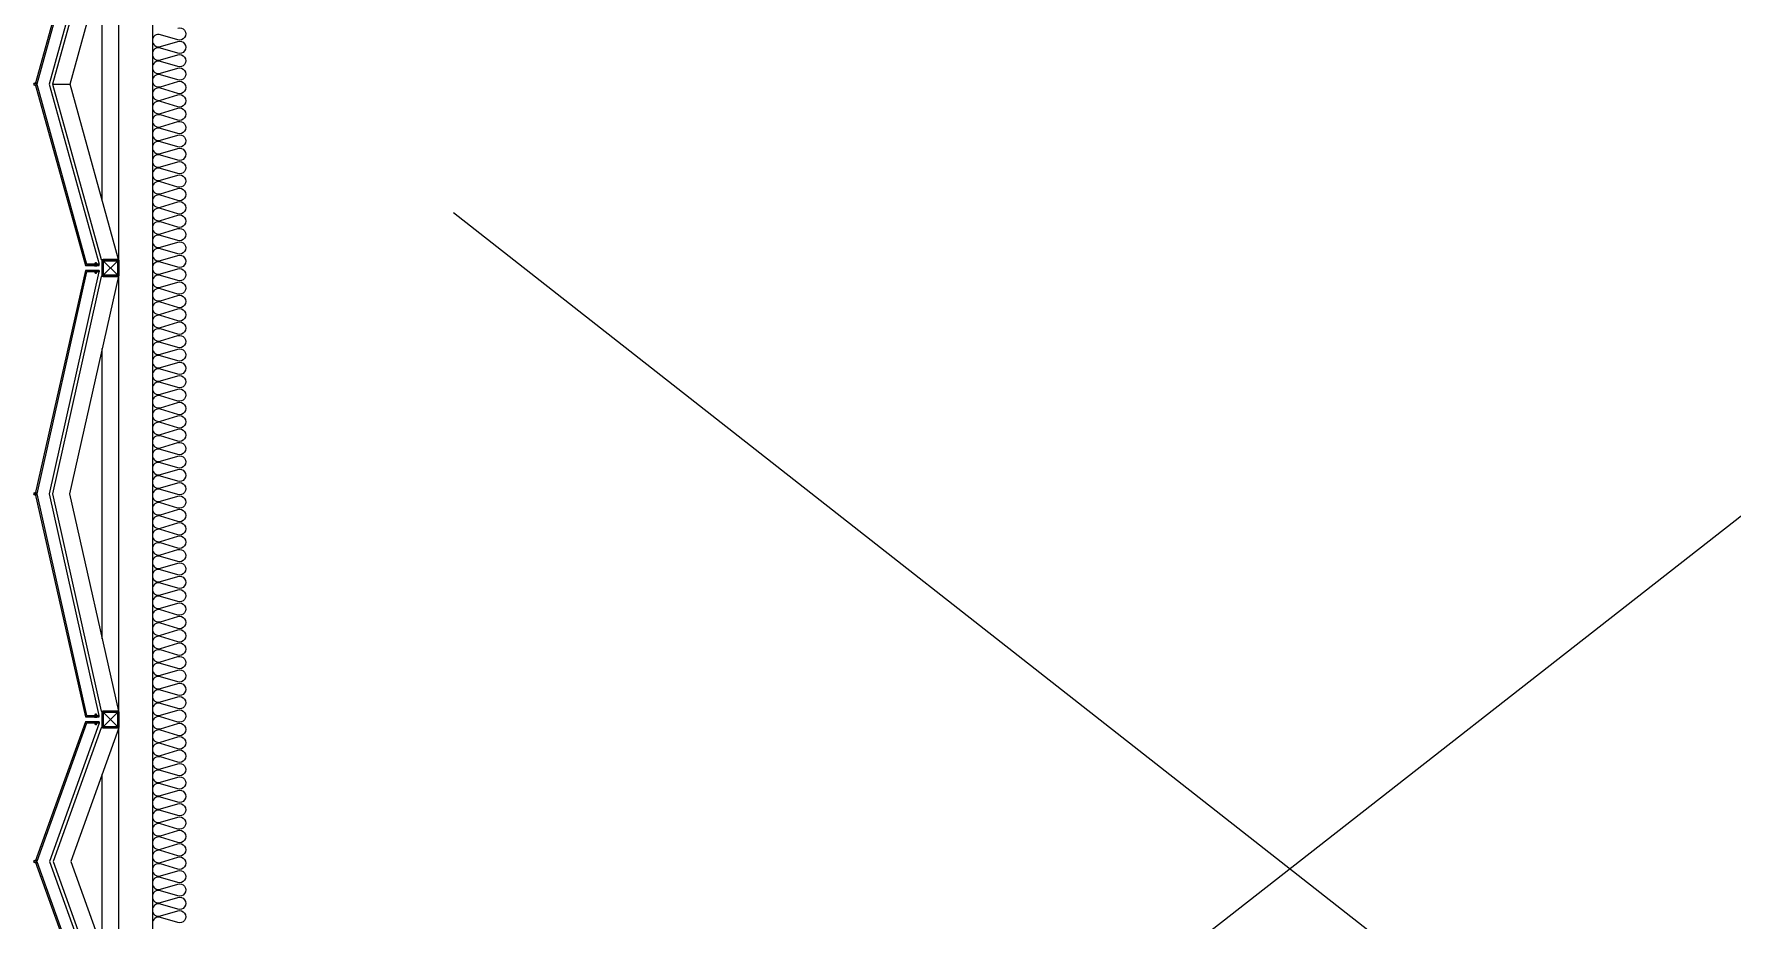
# Model space of a CAD drawing. Header units: millimetres. Extents: x 49154 to 181784, y 28275 to 149577.
# Drawn here: x 91700 to 96776, y 109705 to 112355 of the extents above; entities that cross this region are included whole.
import ezdxf

# ---------------------------------------------------------------- set-up
doc = ezdxf.new("R2010")
doc.units = ezdxf.units.MM
doc.header["$LTSCALE"] = 300
doc.linetypes.add('HID', pattern=[2.8, 1.8, -1])
for name, color, linetype in [('6FIN', 6, 'Continuous'), ('A-OPEN', 1, 'Continuous'), ('A-하지철물', 55, 'Continuous'), ('alucobond', 4, 'Continuous'), ('ISL', 251, 'Continuous'), ('mold', 4, 'Continuous'), ('SHEET', 6, 'Continuous')]:
    doc.layers.add(name, color=color, linetype=linetype)

# ---------------------------------------------------------------- blocks, each defined once
blk = doc.blocks.new('EX-850-1')
at = {"layer": '6FIN', "elevation": 0}
for points in [[(3.2, 204.1), (46.8, 204.1, 0.414214), (50, 207.3), (50, 250.9, 0.414214), (46.8, 254.1), (3.2, 254.1, 0.414214), (0, 250.9), (0, 207.3, 0.414214)], [(896.8, 204.1), (853.2, 204.1, -0.414214), (850, 207.3), (850, 250.9, -0.414214), (853.2, 254.1), (896.8, 254.1, -0.414214), (900, 250.9), (900, 207.3, -0.414214)]]:
    blk.add_lwpolyline(points, format="xyb", close=True, dxfattribs=at)
at = {"layer": 'A-하지철물'}
for p, q in [((850, 254.1), (50, 254.1)), ((710.9, 204.1), (189.1, 204.1))]:
    blk.add_line(p, q, dxfattribs=at)
at = {"layer": 'A-하지철물', "elevation": 0}
for points in [[(49.9, 254.1), (450, 110.3), (850.1, 254.1)], [(50, 204.1), (50, 200.9), (450, 57.2), (850, 200.9), (850, 204.1)]]:
    blk.add_lwpolyline(points, dxfattribs=at)
at = {"layer": 'A-하지철물'}
blk.add_circle((450, 4.1), 4.07, dxfattribs=at)
at = {"layer": 'alucobond', "color": 251, "linetype": 'HID', "ltscale": 10}
for p, q in [((30.2, 185.1), (41.5, 185.1)), ((31.5, 182.4), (31.5, 187.8)), ((31.5, 186.6), (39.5, 186.6)), ((31.5, 183.6), (39.5, 183.6)), ((32, 189.3), (32.5, 189.3)), ((32, 180.9), (32.5, 180.9)), ((32.5, 180.9), (32.5, 189.3)), ((38, 182.7), (38, 187.4)), ((39.5, 182.7), (39.5, 187.4)), ((869.8, 185.1), (858.5, 185.1)), ((860.5, 182.7), (860.5, 187.4)), ((868.5, 186.6), (860.5, 186.6)), ((868.5, 183.6), (860.5, 183.6)), ((862, 182.7), (862, 187.4)), ((867.5, 180.9), (867.5, 189.3)), ((868, 189.3), (867.5, 189.3)), ((868, 180.9), (867.5, 180.9)), ((868.5, 182.4), (868.5, 187.8))]:
    blk.add_line(p, q, dxfattribs=at)
at = {"layer": 'alucobond'}
for p, q in [((32.5, 195.1), (36.5, 195.1)), ((867.5, 195.1), (863.5, 195.1))]:
    blk.add_line(p, q, dxfattribs=at)
at = {"layer": 'alucobond', "color": 251, "linetype": 'HID', "ltscale": 10}
for points in [[(32, 189.3), (31.5, 187.8)], [(32, 180.9), (31.5, 182.4)], [(868, 189.3), (868.5, 187.8)], [(868, 180.9), (868.5, 182.4)]]:
    blk.add_lwpolyline(points, dxfattribs=at)
at = {"layer": 'alucobond', "elevation": 0}
for points in [[(32.5, 195.1), (32.5, 154.1), (450, 4.1), (867.5, 154.1), (867.5, 195.1)], [(36.5, 195.1), (36.5, 156.9), (450, 8.3), (863.5, 156.9), (863.5, 195.1)]]:
    blk.add_lwpolyline(points, dxfattribs=at)
at = {"layer": 'alucobond', "color": 251, "linetype": 'HID', "ltscale": 10, "elevation": 0}
blk.add_lwpolyline([(36.5, 195.1), (450, 46.6), (863.5, 195.1)], dxfattribs=at)
at = {"layer": 'alucobond', "color": 251, "linetype": 'HID', "ltscale": 10}
for points in [[(39.5, 186.6, -0.666667), (39.5, 183.6, -1.5)], [(860.5, 186.6, 0.666667), (860.5, 183.6, 1.5)]]:
    blk.add_lwpolyline(points, format="xyb", dxfattribs=at)
for centre, start, end in [((38.7, 187.4), 0, 180), ((38.7, 182.7), 180, 0), ((861.3, 187.4), 0, 180), ((861.3, 182.7), 180, 0)]:
    blk.add_arc(centre, 0.75, start, end, dxfattribs=at)
at = {"layer": 'mold', "color": 4}
for points in [[(25, 204.1), (25, 202.6)], [(875, 204.1), (875, 202.6)]]:
    blk.add_lwpolyline(points, dxfattribs=at)
at = {"layer": 'SHEET', "color": 8}
for p, q in [((46.8, 250.9), (3.2, 207.3)), ((3.2, 250.9), (46.8, 207.3)), ((853.2, 250.9), (896.8, 207.3)), ((896.8, 250.9), (853.2, 207.3))]:
    blk.add_line(p, q, dxfattribs=at)
at = {"layer": 'SHEET', "color": 8, "elevation": 0}
for points in [[(3.2, 207.3), (46.8, 207.3), (46.8, 250.9), (3.2, 250.9)], [(896.8, 207.3), (853.2, 207.3), (853.2, 250.9), (896.8, 250.9)]]:
    blk.add_lwpolyline(points, close=True, dxfattribs=at)
blk = doc.blocks.new('EX-1350')
at = {"layer": '6FIN', "elevation": 0}
for points in [[(3.2, 204.1), (46.8, 204.1, 0.414214), (50, 207.3), (50, 250.9, 0.414214), (46.8, 254.1), (3.2, 254.1, 0.414214), (0, 250.9), (0, 207.3, 0.414214)], [(1396.8, 204.1), (1353.2, 204.1, -0.414214), (1350, 207.3), (1350, 250.9, -0.414214), (1353.2, 254.1), (1396.8, 254.1, -0.414214), (1400, 250.9), (1400, 207.3, -0.414214)]]:
    blk.add_lwpolyline(points, format="xyb", close=True, dxfattribs=at)
at = {"layer": 'A-하지철물'}
for p, q in [((1350, 254.1), (50, 254.1)), ((1133.9, 204.1), (266.1, 204.1))]:
    blk.add_line(p, q, dxfattribs=at)
at = {"layer": 'A-하지철물', "elevation": 0}
for points in [[(50, 254.1), (50, 201.4), (700, 55.3), (1350, 201.4), (1350, 254.1)], [(49.7, 252.7), (700, 106.6), (1350.3, 252.7)]]:
    blk.add_lwpolyline(points, dxfattribs=at)
at = {"layer": 'A-하지철물'}
blk.add_circle((700, 4.1), 4.07, dxfattribs=at)
at = {"layer": 'alucobond', "color": 251, "linetype": 'HID', "ltscale": 10}
for p, q in [((30.2, 185.1), (41.5, 185.1)), ((31.5, 182.4), (31.5, 187.8)), ((31.5, 186.6), (39.5, 186.6)), ((31.5, 183.6), (39.5, 183.6)), ((32, 189.3), (32.5, 189.3)), ((32, 180.9), (32.5, 180.9)), ((32.5, 180.9), (32.5, 189.3)), ((38, 182.7), (38, 187.4)), ((39.5, 182.7), (39.5, 187.4)), ((1369.8, 185.1), (1358.5, 185.1)), ((1360.5, 182.7), (1360.5, 187.4)), ((1368.5, 186.6), (1360.5, 186.6)), ((1368.5, 183.6), (1360.5, 183.6)), ((1362, 182.7), (1362, 187.4)), ((1367.5, 180.9), (1367.5, 189.3)), ((1368, 189.3), (1367.5, 189.3)), ((1368, 180.9), (1367.5, 180.9)), ((1368.5, 182.4), (1368.5, 187.8))]:
    blk.add_line(p, q, dxfattribs=at)
at = {"layer": 'alucobond'}
for p, q in [((32.5, 195.1), (36.5, 195.1)), ((1367.5, 195.1), (1363.5, 195.1))]:
    blk.add_line(p, q, dxfattribs=at)
at = {"layer": 'alucobond', "color": 251, "linetype": 'HID', "ltscale": 10, "elevation": 0}
for points in [[(32, 189.3), (31.5, 187.8)], [(32, 180.9), (31.5, 182.4)], [(36.5, 194.2), (700, 45.1), (1363.5, 194.2)], [(1368, 189.3), (1368.5, 187.8)], [(1368, 180.9), (1368.5, 182.4)]]:
    blk.add_lwpolyline(points, dxfattribs=at)
at = {"layer": 'alucobond', "elevation": 0}
for points in [[(32.5, 195.1), (32.5, 154.1), (700, 4.1), (1367.5, 154.1), (1367.5, 195.1)], [(36.5, 195.1), (36.5, 157.3), (700, 8.2), (1363.5, 157.3), (1363.5, 195.1)]]:
    blk.add_lwpolyline(points, dxfattribs=at)
at = {"layer": 'alucobond', "color": 251, "linetype": 'HID', "ltscale": 10, "elevation": 0}
for points in [[(39.5, 186.6, -0.666667), (39.5, 183.6, -1.5)], [(1360.5, 186.6, 0.666667), (1360.5, 183.6, 1.5)]]:
    blk.add_lwpolyline(points, format="xyb", dxfattribs=at)
at = {"layer": 'alucobond', "color": 251, "linetype": 'HID', "ltscale": 10}
for centre, start, end in [((38.7, 187.4), 0, 180), ((38.7, 182.7), 180, 0), ((1361.3, 187.4), 0, 180), ((1361.3, 182.7), 180, 0)]:
    blk.add_arc(centre, 0.75, start, end, dxfattribs=at)
at = {"layer": 'mold', "color": 4, "elevation": 0}
for points in [[(25, 204.1), (25, 202.6)], [(1375, 204.1), (1375, 202.6)]]:
    blk.add_lwpolyline(points, dxfattribs=at)
at = {"layer": 'SHEET', "color": 8}
for p, q in [((46.8, 250.9), (3.2, 207.3)), ((3.2, 250.9), (46.8, 207.3)), ((1353.2, 250.9), (1396.8, 207.3)), ((1396.8, 250.9), (1353.2, 207.3))]:
    blk.add_line(p, q, dxfattribs=at)
at = {"layer": 'SHEET', "color": 8, "elevation": 0}
for points in [[(3.2, 207.3), (46.8, 207.3), (46.8, 250.9), (3.2, 250.9)], [(1396.8, 207.3), (1353.2, 207.3), (1353.2, 250.9), (1396.8, 250.9)]]:
    blk.add_lwpolyline(points, close=True, dxfattribs=at)
blk = doc.blocks.new('EX-1100')
at = {"layer": '6FIN', "elevation": 0}
for points in [[(3.2, 204.1), (46.8, 204.1, 0.414214), (50, 207.3), (50, 250.9, 0.414214), (46.8, 254.1), (3.2, 254.1, 0.414214), (0, 250.9), (0, 207.3, 0.414214)], [(1146.8, 204.1), (1103.2, 204.1, -0.414214), (1100, 207.3), (1100, 250.9, -0.414214), (1103.2, 254.1), (1146.8, 254.1, -0.414214), (1150, 250.9), (1150, 207.3, -0.414214)]]:
    blk.add_lwpolyline(points, format="xyb", close=True, dxfattribs=at)
at = {"layer": 'A-하지철물'}
for p, q in [((1100, 254.1), (50, 254.1)), ((923.1, 204.1), (226.9, 204.1)), ((575, 55.9), (575, 107.8))]:
    blk.add_line(p, q, dxfattribs=at)
at = {"layer": 'A-하지철물', "elevation": 0}
blk.add_lwpolyline([(1100, 201.1), (1100, 253), (575, 107.8), (50, 253), (50, 201.1), (575, 55.9)], close=True, dxfattribs=at)
at = {"layer": 'A-하지철물'}
blk.add_circle((575, 4.1), 4.07, dxfattribs=at)
at = {"layer": 'alucobond', "color": 251, "linetype": 'HID', "ltscale": 10}
for p, q in [((30.2, 185.1), (41.5, 185.1)), ((31.5, 182.4), (31.5, 187.8)), ((31.5, 186.6), (39.5, 186.6)), ((31.5, 183.6), (39.5, 183.6)), ((32, 189.3), (32.5, 189.3)), ((32, 180.9), (32.5, 180.9)), ((32.5, 180.9), (32.5, 189.3)), ((38, 182.7), (38, 187.4)), ((39.5, 182.7), (39.5, 187.4)), ((1119.8, 185.1), (1108.5, 185.1)), ((1110.5, 182.7), (1110.5, 187.4)), ((1118.5, 186.6), (1110.5, 186.6)), ((1118.5, 183.6), (1110.5, 183.6)), ((1112, 182.7), (1112, 187.4)), ((1117.5, 180.9), (1117.5, 189.3)), ((1118, 189.3), (1117.5, 189.3)), ((1118, 180.9), (1117.5, 180.9)), ((1118.5, 182.4), (1118.5, 187.8))]:
    blk.add_line(p, q, dxfattribs=at)
at = {"layer": 'alucobond'}
for p, q in [((32.5, 195.1), (36.5, 195.1)), ((1117.5, 195.1), (1113.5, 195.1))]:
    blk.add_line(p, q, dxfattribs=at)
at = {"layer": 'alucobond', "color": 251, "linetype": 'HID', "ltscale": 10, "elevation": 0}
for points in [[(32, 189.3), (31.5, 187.8)], [(32, 180.9), (31.5, 182.4)], [(36.5, 194.5), (575, 45.6), (1113.5, 194.5)], [(1118, 189.3), (1118.5, 187.8)], [(1118, 180.9), (1118.5, 182.4)]]:
    blk.add_lwpolyline(points, dxfattribs=at)
at = {"layer": 'alucobond', "elevation": 0}
for points in [[(32.5, 195.1), (32.5, 154.1), (575, 4.1), (1117.5, 154.1), (1117.5, 195.1)], [(36.5, 195.1), (36.5, 157.1), (575, 8.2), (1113.5, 157.1), (1113.5, 195.1)], [(1113.5, 195.1), (1113.5, 157.2)]]:
    blk.add_lwpolyline(points, dxfattribs=at)
at = {"layer": 'alucobond', "color": 251, "linetype": 'HID', "ltscale": 10, "elevation": 0}
for points in [[(39.5, 186.6, -0.666667), (39.5, 183.6, -1.5)], [(1110.5, 186.6, 0.666667), (1110.5, 183.6, 1.5)]]:
    blk.add_lwpolyline(points, format="xyb", dxfattribs=at)
at = {"layer": 'alucobond', "color": 251, "linetype": 'HID', "ltscale": 10}
for centre, start, end in [((38.7, 187.4), 0, 180), ((38.7, 182.7), 180, 0), ((1111.3, 187.4), 0, 180), ((1111.3, 182.7), 180, 0)]:
    blk.add_arc(centre, 0.75, start, end, dxfattribs=at)
at = {"layer": 'mold', "color": 4, "elevation": 0}
for points in [[(25, 204.1), (25, 202.6)], [(1125, 204.1), (1125, 202.6)]]:
    blk.add_lwpolyline(points, dxfattribs=at)
at = {"layer": 'SHEET', "color": 8}
for p, q in [((46.8, 250.9), (3.2, 207.3)), ((3.2, 250.9), (46.8, 207.3)), ((1103.2, 250.9), (1146.8, 207.3)), ((1146.8, 250.9), (1103.2, 207.3))]:
    blk.add_line(p, q, dxfattribs=at)
at = {"layer": 'SHEET', "color": 8, "elevation": 0}
for points in [[(3.2, 207.3), (46.8, 207.3), (46.8, 250.9), (3.2, 250.9)], [(1146.8, 207.3), (1103.2, 207.3), (1103.2, 250.9), (1146.8, 250.9)]]:
    blk.add_lwpolyline(points, close=True, dxfattribs=at)

msp = doc.modelspace()

# ---------------------------------------------------------------- linework, layer by layer
at = {"layer": 'A-OPEN'}
for p, q in [((92953.6, 107903.3), (98453.6, 112205)), ((98453.6, 107505), (92953.6, 111819.8))]:
    msp.add_line(p, q, dxfattribs=at)
at = {"layer": 'ISL', "elevation": 0}
msp.add_lwpolyline([(92053.6, 121775), (92053.6, 107105), (99546.1, 107105)], dxfattribs=at)
msp.add_lwpolyline([(92129.3, 112372.7, -1.372593), (92129.3, 112337.3), (92077.8, 112352.7, 0.509267), (92053.6, 112335, 0.509267), (92077.8, 112317.3), (92129.3, 112332.7, -1.372593), (92129.3, 112297.3), (92077.8, 112312.7, 0.509267), (92053.6, 112295, 0.509267), (92077.8, 112277.3), (92129.3, 112292.7, -1.372593), (92129.3, 112257.3), (92077.8, 112272.7, 0.509267), (92053.6, 112255, 0.509267), (92077.8, 112237.3), (92129.3, 112252.7, -1.372593), (92129.3, 112217.3), (92077.8, 112232.7, 0.509267), (92053.6, 112215, 0.509267), (92077.8, 112197.3), (92129.3, 112212.7, -1.372593), (92129.3, 112177.3), (92077.8, 112192.7, 0.509267), (92053.6, 112175, 0.509267), (92077.8, 112157.3), (92129.3, 112172.7, -1.372593), (92129.3, 112137.3), (92077.8, 112152.7, 0.509267), (92053.6, 112135, 0.509267), (92077.8, 112117.3), (92129.3, 112132.7, -1.372593), (92129.3, 112097.3), (92077.8, 112112.7, 0.509267), (92053.6, 112095, 0.509267), (92077.8, 112077.3), (92129.3, 112092.7, -1.372593), (92129.3, 112057.3), (92077.8, 112072.7, 0.509267), (92053.6, 112055, 0.509267), (92077.8, 112037.3), (92129.3, 112052.7, -1.372593), (92129.3, 112017.3), (92077.8, 112032.7, 0.509267), (92053.6, 112015, 0.509267), (92077.8, 111997.3), (92129.3, 112012.7, -1.372593), (92129.3, 111977.3), (92077.8, 111992.7, 0.509267), (92053.6, 111975, 0.509267), (92077.8, 111957.3), (92129.3, 111972.7, -1.372593), (92129.3, 111937.3), (92077.8, 111952.7, 0.509267), (92053.6, 111935, 0.509267), (92077.8, 111917.3), (92129.3, 111932.7, -1.372593), (92129.3, 111897.3), (92077.8, 111912.7, 0.509267), (92053.6, 111895, 0.509267), (92077.8, 111877.3), (92129.3, 111892.7, -1.372593), (92129.3, 111857.3), (92077.8, 111872.7, 0.509267), (92053.6, 111855, 0.509267), (92077.8, 111837.3), (92129.3, 111852.7, -1.372593), (92129.3, 111817.3), (92077.8, 111832.7, 0.509267), (92053.6, 111815, 0.509267), (92077.8, 111797.3), (92129.3, 111812.7, -1.372593), (92129.3, 111777.3), (92077.8, 111792.7, 0.509267), (92053.6, 111775, 0.509267), (92077.8, 111757.3), (92129.3, 111772.7, -1.372593), (92129.3, 111737.3), (92077.8, 111752.7, 0.509267), (92053.6, 111735, 0.509267), (92077.8, 111717.3), (92129.3, 111732.7, -1.372593), (92129.3, 111697.3), (92077.8, 111712.7, 0.509267), (92053.6, 111695, 0.509267), (92077.8, 111677.3), (92129.3, 111692.7, -1.372593), (92129.3, 111657.3), (92077.8, 111672.7, 0.509267), (92053.6, 111655, 0.509267), (92077.8, 111637.3), (92129.3, 111652.7, -1.372593), (92129.3, 111617.3), (92077.8, 111632.7, 0.509267), (92053.6, 111615, 0.509267), (92077.8, 111597.3), (92129.3, 111612.7, -1.372593), (92129.3, 111577.3), (92077.8, 111592.7, 0.509267), (92053.6, 111575, 0.509267), (92077.8, 111557.3), (92129.3, 111572.7, -1.372593), (92129.3, 111537.3), (92077.8, 111552.7, 0.509267), (92053.6, 111535, 0.509267), (92077.8, 111517.3), (92129.3, 111532.7, -1.372593), (92129.3, 111497.3), (92077.8, 111512.7, 0.509267), (92053.6, 111495, 0.509267), (92077.8, 111477.3), (92129.3, 111492.7, -1.372593), (92129.3, 111457.3), (92077.8, 111472.7, 0.509267), (92053.6, 111455, 0.509267), (92077.8, 111437.3), (92129.3, 111452.7, -1.372593), (92129.3, 111417.3), (92077.8, 111432.7, 0.509267), (92053.6, 111415, 0.509267), (92077.8, 111397.3), (92129.3, 111412.7, -1.372593), (92129.3, 111377.3), (92077.8, 111392.7, 0.509267), (92053.6, 111375, 0.509267), (92077.8, 111357.3), (92129.3, 111372.7, -1.372593), (92129.3, 111337.3), (92077.8, 111352.7, 0.509267), (92053.6, 111335, 0.509267), (92077.8, 111317.3), (92129.3, 111332.7, -1.372593), (92129.3, 111297.3), (92077.8, 111312.7, 0.509267), (92053.6, 111295, 0.509267), (92077.8, 111277.3), (92129.3, 111292.7, -1.372593), (92129.3, 111257.3), (92077.8, 111272.7, 0.509267), (92053.6, 111255, 0.509267), (92077.8, 111237.3), (92129.3, 111252.7, -1.372593), (92129.3, 111217.3), (92077.8, 111232.7, 0.509267), (92053.6, 111215, 0.509267), (92077.8, 111197.3), (92129.3, 111212.7, -1.372593), (92129.3, 111177.3), (92077.8, 111192.7, 0.509267), (92053.6, 111175, 0.509267), (92077.8, 111157.3), (92129.3, 111172.7, -1.372593), (92129.3, 111137.3), (92077.8, 111152.7, 0.509267), (92053.6, 111135, 0.509267), (92077.8, 111117.3), (92129.3, 111132.7, -1.372593), (92129.3, 111097.3), (92077.8, 111112.7, 0.509267), (92053.6, 111095, 0.509267), (92077.8, 111077.3), (92129.3, 111092.7, -1.372593), (92129.3, 111057.3), (92077.8, 111072.7, 0.509267), (92053.6, 111055, 0.509267), (92077.8, 111037.3), (92129.3, 111052.7, -1.372593), (92129.3, 111017.3), (92077.8, 111032.7, 0.509267), (92053.6, 111015, 0.509267), (92077.8, 110997.3), (92129.3, 111012.7, -1.372593), (92129.3, 110977.3), (92077.8, 110992.7, 0.509267), (92053.6, 110975, 0.509267), (92077.8, 110957.3), (92129.3, 110972.7, -1.372593), (92129.3, 110937.3), (92077.8, 110952.7, 0.509267), (92053.6, 110935, 0.509267), (92077.8, 110917.3), (92129.3, 110932.7, -1.372593), (92129.3, 110897.3), (92077.8, 110912.7, 0.509267), (92053.6, 110895, 0.509267), (92077.8, 110877.3), (92129.3, 110892.7, -1.372593), (92129.3, 110857.3), (92077.8, 110872.7, 0.509267), (92053.6, 110855, 0.509267), (92077.8, 110837.3), (92129.3, 110852.7, -1.372593), (92129.3, 110817.3), (92077.8, 110832.7, 0.509267), (92053.6, 110815, 0.509267), (92077.8, 110797.3), (92129.3, 110812.7, -1.372593), (92129.3, 110777.3), (92077.8, 110792.7, 0.509267), (92053.6, 110775, 0.509267), (92077.8, 110757.3), (92129.3, 110772.7, -1.372593), (92129.3, 110737.3), (92077.8, 110752.7, 0.509267), (92053.6, 110735, 0.509267), (92077.8, 110717.3), (92129.3, 110732.7, -1.372593), (92129.3, 110697.3), (92077.8, 110712.7, 0.509267), (92053.6, 110695, 0.509267), (92077.8, 110677.3), (92129.3, 110692.7, -1.372593), (92129.3, 110657.3), (92077.8, 110672.7, 0.509267), (92053.6, 110655, 0.509267), (92077.8, 110637.3), (92129.3, 110652.7, -1.372593), (92129.3, 110617.3), (92077.8, 110632.7, 0.509267), (92053.6, 110615, 0.509267), (92077.8, 110597.3), (92129.3, 110612.7, -1.372593), (92129.3, 110577.3), (92077.8, 110592.7, 0.509267), (92053.6, 110575, 0.509267), (92077.8, 110557.3), (92129.3, 110572.7, -1.372593), (92129.3, 110537.3), (92077.8, 110552.7, 0.509267), (92053.6, 110535, 0.509267), (92077.8, 110517.3), (92129.3, 110532.7, -1.372593), (92129.3, 110497.3), (92077.8, 110512.7, 0.509267), (92053.6, 110495, 0.509267), (92077.8, 110477.3), (92129.3, 110492.7, -1.372593), (92129.3, 110457.3), (92077.8, 110472.7, 0.509267), (92053.6, 110455, 0.509267), (92077.8, 110437.3), (92129.3, 110452.7, -1.372593), (92129.3, 110417.3), (92077.8, 110432.7, 0.509267), (92053.6, 110415, 0.509267), (92077.8, 110397.3), (92129.3, 110412.7, -1.372593), (92129.3, 110377.3), (92077.8, 110392.7, 0.509267), (92053.6, 110375, 0.509267), (92077.8, 110357.3), (92129.3, 110372.7, -1.372593), (92129.3, 110337.3), (92077.8, 110352.7, 0.509267), (92053.6, 110335, 0.509267), (92077.8, 110317.3), (92129.3, 110332.7, -1.372593), (92129.3, 110297.3), (92077.8, 110312.7, 0.509267), (92053.6, 110295, 0.509267), (92077.8, 110277.3), (92129.3, 110292.7, -1.372593), (92129.3, 110257.3), (92077.8, 110272.7, 0.509267), (92053.6, 110255, 0.509267), (92077.8, 110237.3), (92129.3, 110252.7, -1.372593), (92129.3, 110217.3), (92077.8, 110232.7, 0.509267), (92053.6, 110215, 0.509267), (92077.8, 110197.3), (92129.3, 110212.7, -1.372593), (92129.3, 110177.3), (92077.8, 110192.7, 0.509267), (92053.6, 110175, 0.509267), (92077.8, 110157.3), (92129.3, 110172.7, -1.372593), (92129.3, 110137.3), (92077.8, 110152.7, 0.509267), (92053.6, 110135, 0.509267), (92077.8, 110117.3), (92129.3, 110132.7, -1.372593), (92129.3, 110097.3), (92077.8, 110112.7, 0.509267), (92053.6, 110095, 0.509267), (92077.8, 110077.3), (92129.3, 110092.7, -1.372593), (92129.3, 110057.3), (92077.8, 110072.7, 0.509267), (92053.6, 110055, 0.509267), (92077.8, 110037.3), (92129.3, 110052.7, -1.372593), (92129.3, 110017.3), (92077.8, 110032.7, 0.509267), (92053.6, 110015, 0.509267), (92077.8, 109997.3), (92129.3, 110012.7, -1.372593), (92129.3, 109977.3), (92077.8, 109992.7, 0.509267), (92053.6, 109975, 0.509267), (92077.8, 109957.3), (92129.3, 109972.7, -1.372593), (92129.3, 109937.3), (92077.8, 109952.7, 0.509267), (92053.6, 109935, 0.509267), (92077.8, 109917.3), (92129.3, 109932.7, -1.372593), (92129.3, 109897.3), (92077.8, 109912.7, 0.509267), (92053.6, 109895, 0.509267), (92077.8, 109877.3), (92129.3, 109892.7, -1.372593), (92129.3, 109857.3), (92077.8, 109872.7, 0.509267), (92053.6, 109855, 0.509267), (92077.8, 109837.3), (92129.3, 109852.7, -1.372593), (92129.3, 109817.3), (92077.8, 109832.7, 0.509267), (92053.6, 109815, 0.509267), (92077.8, 109797.3), (92129.3, 109812.7, -1.372593), (92129.3, 109777.3), (92077.8, 109792.7, 0.509267), (92053.6, 109775, 0.509267), (92077.8, 109757.3), (92129.3, 109772.7, -1.372593), (92129.3, 109737.3), (92077.8, 109752.7, 0.509267), (92053.6, 109735, 0.509267), (92077.8, 109717.3), (92129.3, 109732.7, -1.372593), (92129.3, 109697.3), (92077.8, 109712.7, 0.509267), (92053.6, 109695, 0.509267)], format="xyb", dxfattribs=at)

# ---------------------------------------------------------------- block references
at = {"layer": 'A-하지철물', "rotation": 270}
for name, p in [('EX-1100', (91699.5, 112780)), ('EX-1350', (91699.5, 111680)), ('EX-850-1', (91699.5, 110330))]:
    msp.add_blockref(name, p, dxfattribs=at)

doc.saveas('drawing.dxf')
